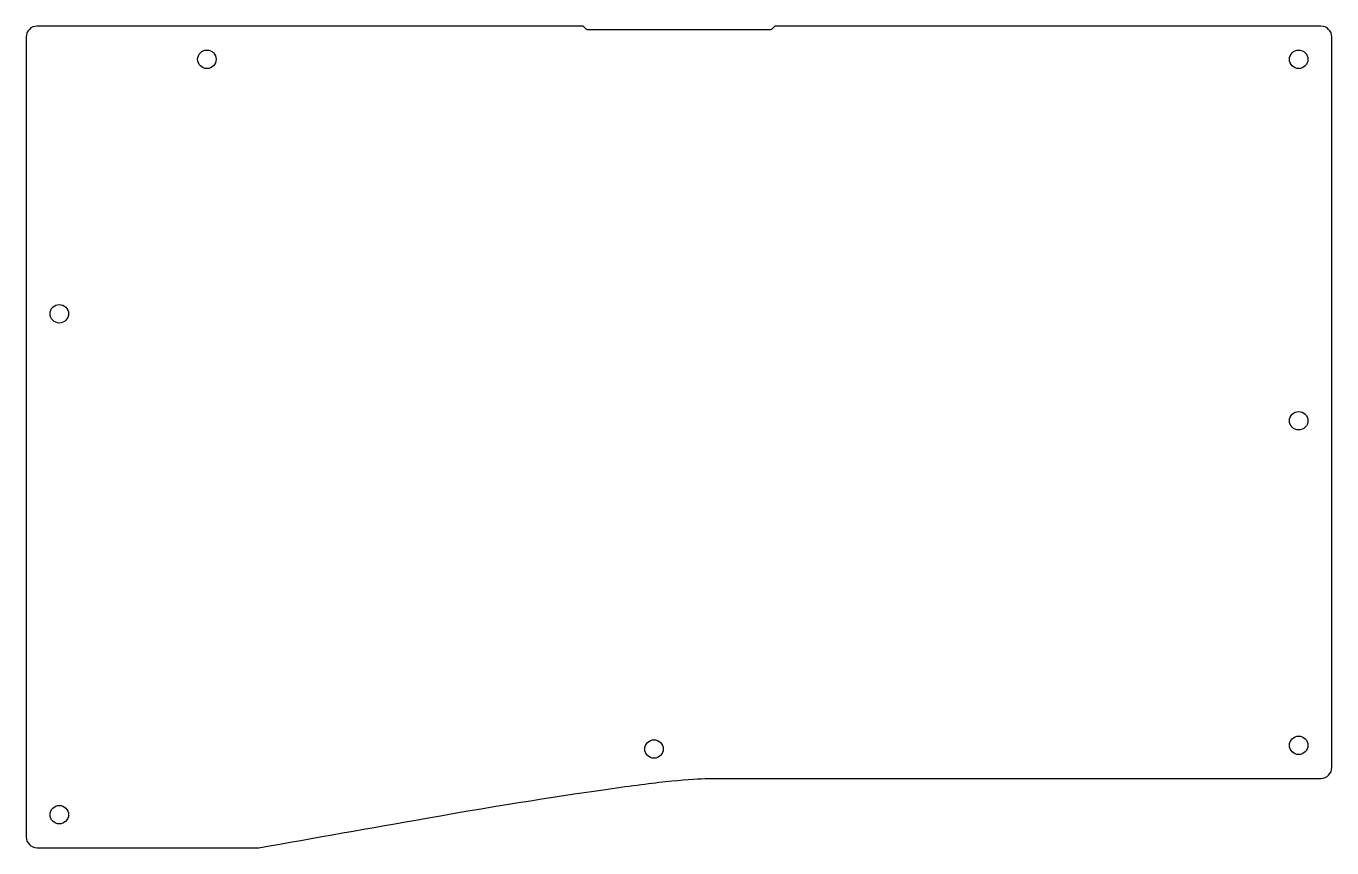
# Model space of a CAD drawing. Extents: x -179 to -2, y 21 to 132.
import ezdxf

# ---------------------------------------------------------------- set-up
doc = ezdxf.new("R2010")
doc.units = 0
doc.layers.add('BackPlate', color=120, linetype='Continuous')

msp = doc.modelspace()

# ---------------------------------------------------------------- linework, layer by layer
at = {"layer": 'BackPlate'}
for centre in [(-154.5, 128), (-6.5, 128), (-174.5, 93.5), (-6.5, 79), (-93.89, 34.5), (-6.5, 35), (-174.5, 25.6)]:
    msp.add_circle(centre, 1.25, dxfattribs=at)
msp.add_open_spline([(-77.5, 132.5), (-52.83, 132.5), (-28.17, 132.5), (-3.5, 132.5), (-2.67, 132.5), (-2, 131.83), (-2, 131), (-2, 98), (-2, 65), (-2, 32), (-2, 31.17), (-2.67, 30.5), (-3.5, 30.5), (-31.17, 30.5), (-58.83, 30.5), (-86.5, 30.5), (-87.62, 30.5), (-89.3, 30.39), (-91.48, 30.17), (-93.66, 29.95), (-96.36, 29.61), (-99.55, 29.16), (-105.94, 28.27), (-114.35, 26.95), (-124.74, 25.12), (-132.31, 23.79), (-139.88, 22.45), (-147.45, 21.12), (-147.54, 21.1), (-147.62, 21.1), (-147.71, 21.1), (-157.64, 21.1), (-167.57, 21.1), (-177.5, 21.1), (-178.33, 21.1), (-179, 21.77), (-179, 22.6), (-179, 58.73), (-179, 94.87), (-179, 131), (-179, 131.83), (-178.33, 132.5), (-177.5, 132.5), (-152.83, 132.5), (-128.17, 132.5), (-103.5, 132.5), (-103.38, 132.38), (-103.26, 132.26), (-103.15, 132.15), (-103.05, 132.05), (-102.93, 132), (-102.79, 132), (-98.7, 132), (-94.6, 132), (-90.5, 132), (-86.4, 132), (-82.3, 132), (-78.21, 132), (-78.07, 132), (-77.95, 132.05), (-77.85, 132.15), (-77.74, 132.26), (-77.62, 132.38), (-77.5, 132.5)], degree=3, knots=[360.433469, 360.433469, 360.433469, 360.433469, 434.752434, 434.752434, 434.752434, 435.752434, 435.752434, 435.752434, 544.752434, 544.752434, 544.752434, 545.752434, 545.752434, 545.752434, 628.752502, 628.752502, 628.752502, 629.002502, 629.002502, 629.002502, 629.252502, 629.252502, 629.252502, 629.752463, 629.752463, 629.752463, 652.810005, 652.810005, 652.810005, 653.810005, 653.810005, 653.810005, 684.350327, 684.350327, 684.350327, 685.350327, 685.350327, 685.350327, 803.754868, 803.754868, 803.754868, 804.754868, 804.754868, 804.754868, 879.073834, 879.073834, 879.073834, 879.573834, 879.573834, 879.573834, 880.573834, 880.573834, 880.573834, 892.866727, 892.866727, 892.866727, 905.15962, 905.15962, 905.15962, 906.15962, 906.15962, 906.15962, 906.65962, 906.65962, 906.65962, 906.65962], dxfattribs=at)

doc.saveas('drawing.dxf')
